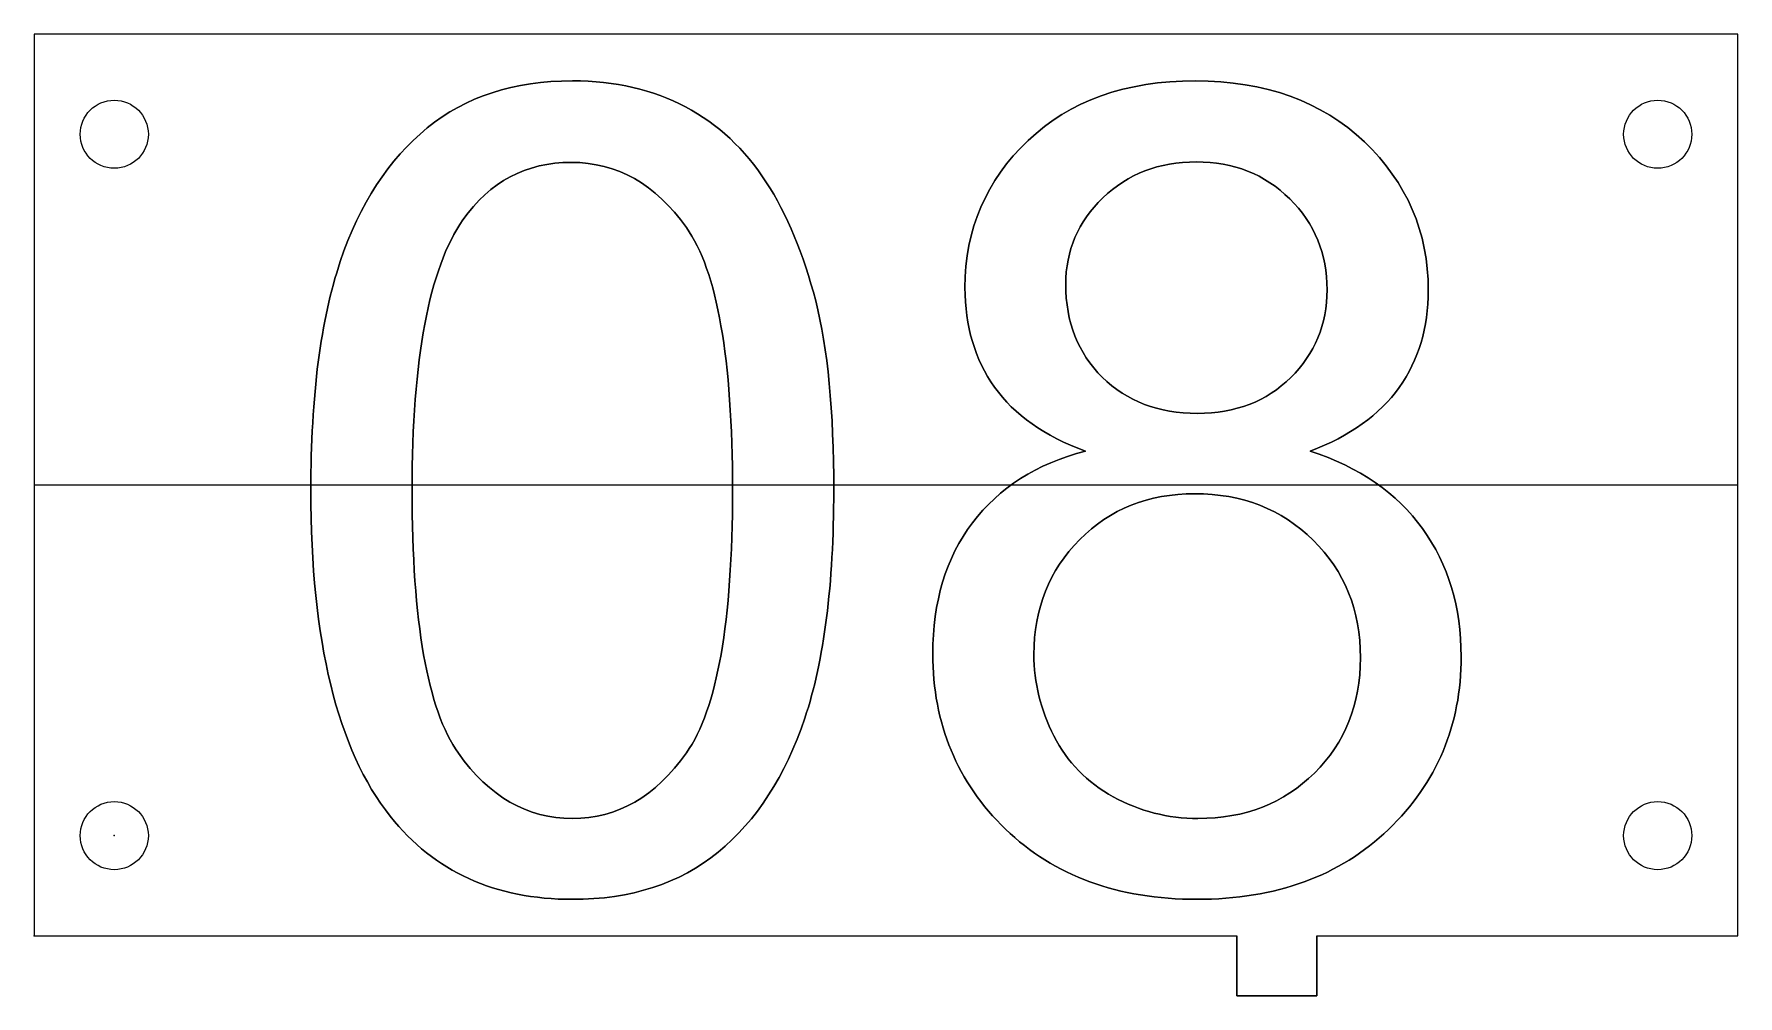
# Model space of a CAD drawing. Header units: millimetres. Extents: x 0 to 85, y -3 to 45.
import ezdxf
from ezdxf.lldxf.tags import DXFTag

# ---------------------------------------------------------------- set-up
doc = ezdxf.new("R2010")
doc.units = ezdxf.units.MM
doc.layers.add('1', color=7, linetype='Continuous', true_color=0xffffff)
doc.layers.add('61', color=7, linetype='Continuous', true_color=0xffffff)
tags = doc.linetypes.add('PHANTOM', pattern=[50.5, 18, -6.5, 6.5, -6.5, 6.5, -6.5]).pattern_tags.tags
tags[14:15] = [DXFTag(74, 4), DXFTag(75, 0), DXFTag(340, '0'), DXFTag(46, 0.0), DXFTag(50, 0.0), DXFTag(44, 0.0), DXFTag(45, 0.0)]
tags[12:13] = [DXFTag(74, 4), DXFTag(75, 0), DXFTag(340, '0'), DXFTag(46, 0.0), DXFTag(50, 0.0), DXFTag(44, 0.0), DXFTag(45, 0.0)]
tags[10:11] = [DXFTag(74, 4), DXFTag(75, 0), DXFTag(340, '0'), DXFTag(46, 0.0), DXFTag(50, 0.0), DXFTag(44, 0.0), DXFTag(45, 0.0)]
tags[8:9] = [DXFTag(74, 4), DXFTag(75, 0), DXFTag(340, '0'), DXFTag(46, 0.0), DXFTag(50, 0.0), DXFTag(44, 0.0), DXFTag(45, 0.0)]
tags[6:7] = [DXFTag(74, 4), DXFTag(75, 0), DXFTag(340, '0'), DXFTag(46, 0.0), DXFTag(50, 0.0), DXFTag(44, 0.0), DXFTag(45, 0.0)]
tags[4:5] = [DXFTag(74, 4), DXFTag(75, 0), DXFTag(340, '0'), DXFTag(46, 0.0), DXFTag(50, 0.0), DXFTag(44, 0.0), DXFTag(45, 0.0)]

msp = doc.modelspace()

# ---------------------------------------------------------------- linework, layer by layer
at = {"layer": '1', "color": 252, "linetype": 'Continuous', "lineweight": 13}
for p, q in [((0, 45), (0, 0)), ((85, 45), (0, 45)), ((0, 45), (0, 0)), ((85, 45), (0, 45)), ((85, 0), (85, 45)), ((85, 0), (85, 45)), ((0, 0), (60, 0)), ((0, 0), (60, 0)), ((60, 0), (60, -3)), ((60, 0), (60, -3)), ((64, 0), (85, 0)), ((64, -3), (64, 0)), ((64, -3), (64, 0)), ((64, 0), (85, 0)), ((60, -3), (64, -3)), ((60, -3), (64, -3))]:
    msp.add_line(p, q, dxfattribs=at)
at = {"layer": '1', "color": 163, "linetype": 'Continuous', "lineweight": 18}
for p, q in [((85, 45), (0, 45)), ((0, 45), (0, 0)), ((85, 0), (85, 45)), ((0, 0), (60, 0)), ((60, -3), (60, 0)), ((64, 0), (64, -3)), ((64, 0), (85, 0)), ((64, -3), (60, -3))]:
    msp.add_line(p, q, dxfattribs=at)
at = {"layer": '1', "color": 163, "linetype": 'PHANTOM', "lineweight": 18}
msp.add_line((0, 22.5), (85, 22.5), dxfattribs=at)
at = {"layer": '1', "color": 252, "linetype": 'Continuous', "lineweight": 13}
for centre in [(4, 40), (4, 40), (81, 40), (81, 40), (4, 5), (4, 5), (81, 5), (81, 5)]:
    msp.add_circle(centre, 1.7, dxfattribs=at)
for points, knots in [([(15.273, 33.644), (14.299, 30.763), (13.808, 26.957), (13.808, 14.712), (15.125, 9.294), (19.967, 3.193), (22.999, 1.821), (29.785, 1.821), (32.207, 2.606), (36.043, 5.753), (37.487, 7.976), (39.415, 13.745), (39.893, 17.536), (39.893, 26.187), (39.598, 29.339), (38.388, 34.018), (37.569, 36.001), (35.457, 39.259), (34.123, 40.503), (30.878, 42.224), (28.999, 42.664), (23.941, 42.664), (21.526, 41.878), (17.69, 38.747), (16.247, 36.525), (15.273, 33.644)], [0, 0, 0, 0, 0.07926, 0.07926, 0.205144, 0.205144, 0.309801, 0.309801, 0.389349, 0.389349, 0.4691, 0.4691, 0.548581, 0.548581, 0.615716, 0.615716, 0.682795, 0.682795, 0.749873, 0.749873, 0.817093, 0.817093, 0.908429, 0.908429, 1, 1, 1, 1]), ([(15.273, 33.644), (16.247, 36.525), (17.69, 38.747), (21.526, 41.878), (23.941, 42.664), (28.999, 42.664), (30.878, 42.224), (34.123, 40.503), (35.457, 39.259), (37.569, 36.001), (38.388, 34.018), (39.598, 29.339), (39.893, 26.187), (39.893, 17.536), (39.415, 13.745), (37.487, 7.976), (36.043, 5.753), (32.207, 2.606), (29.785, 1.821), (22.999, 1.821), (19.967, 3.193), (15.125, 9.294), (13.808, 14.712), (13.808, 26.957), (14.299, 30.763), (15.273, 33.644)], [0, 0, 0, 0, 0.091571, 0.091571, 0.182907, 0.182907, 0.250127, 0.250127, 0.317205, 0.317205, 0.384284, 0.384284, 0.451419, 0.451419, 0.5309, 0.5309, 0.610651, 0.610651, 0.690199, 0.690199, 0.794856, 0.794856, 0.92074, 0.92074, 1, 1, 1, 1]), ([(47.914, 27.382), (46.932, 28.766), (46.441, 30.419), (46.441, 35.256), (47.497, 37.695), (51.671, 41.673), (54.454, 42.664), (61.42, 42.664), (64.235, 41.649), (68.491, 37.589), (69.555, 35.125), (69.555, 30.353), (69.074, 28.734), (67.125, 25.999), (65.643, 24.935), (63.662, 24.19)], [0, 0, 0, 0, 0.111793, 0.111793, 0.279957, 0.279957, 0.448103, 0.448103, 0.616645, 0.616645, 0.785187, 0.785187, 0.892656, 0.892656, 1, 1, 1, 1]), ([(63.662, 24.19), (65.643, 24.935), (67.125, 25.999), (69.074, 28.734), (69.555, 30.353), (69.555, 35.125), (68.491, 37.589), (64.235, 41.649), (61.42, 42.664), (54.454, 42.664), (51.671, 41.673), (47.497, 37.695), (46.441, 35.256), (46.441, 30.419), (46.932, 28.766), (47.914, 27.382)], [0, 0, 0, 0, 0.107344, 0.107344, 0.214813, 0.214813, 0.383355, 0.383355, 0.551897, 0.551897, 0.720043, 0.720043, 0.888207, 0.888207, 1, 1, 1, 1]), ([(21.395, 35.731), (22.746, 37.638), (24.546, 38.596), (29.089, 38.596), (31.004, 37.515), (34.078, 33.183), (34.843, 28.807), (34.843, 15.678), (34.082, 11.315), (31.004, 6.944), (29.105, 5.856), (24.595, 5.856), (22.705, 6.944), (21.166, 9.113)], [0, 0, 0, 0, 0.164766, 0.164766, 0.332528, 0.332528, 0.499869, 0.499869, 0.666378, 0.666378, 0.832886, 0.832886, 1, 1, 1, 1]), ([(21.166, 9.113), (22.705, 6.944), (24.595, 5.856), (29.105, 5.856), (31.004, 6.944), (34.082, 11.315), (34.843, 15.678), (34.843, 28.807), (34.078, 33.183), (31.004, 37.515), (29.089, 38.596), (24.546, 38.596), (22.746, 37.638), (21.395, 35.731)], [0, 0, 0, 0, 0.167114, 0.167114, 0.333622, 0.333622, 0.500131, 0.500131, 0.667472, 0.667472, 0.835234, 0.835234, 1, 1, 1, 1]), ([(53.292, 27.873), (52.072, 29.077), (51.467, 30.624), (51.467, 34.184), (52.081, 35.625), (54.561, 38.023), (56.116, 38.62), (59.84, 38.62), (61.395, 38.006), (63.883, 35.551), (64.505, 34.037), (64.505, 30.509), (63.9, 29.052), (61.485, 26.67), (59.93, 26.073), (56.091, 26.073), (54.511, 26.67), (53.292, 27.873)], [0, 0, 0, 0, 0.140778, 0.140778, 0.265102, 0.265102, 0.390263, 0.390263, 0.514875, 0.514875, 0.639487, 0.639487, 0.759001, 0.759001, 0.877702, 0.877702, 1, 1, 1, 1]), ([(53.292, 27.873), (54.511, 26.67), (56.091, 26.073), (59.93, 26.073), (61.485, 26.67), (63.9, 29.052), (64.505, 30.509), (64.505, 34.037), (63.883, 35.551), (61.395, 38.006), (59.84, 38.62), (56.116, 38.62), (54.561, 38.023), (52.081, 35.625), (51.467, 34.184), (51.467, 30.624), (52.072, 29.077), (53.292, 27.873)], [0, 0, 0, 0, 0.122298, 0.122298, 0.240999, 0.240999, 0.360513, 0.360513, 0.485125, 0.485125, 0.609737, 0.609737, 0.734898, 0.734898, 0.859222, 0.859222, 1, 1, 1, 1]), ([(21.166, 9.113), (19.627, 11.291), (18.858, 15.661), (18.858, 28.79), (19.701, 33.292), (21.395, 35.731)], [0, 0, 0, 0, 0.5, 0.5, 1, 1, 1, 1]), ([(21.395, 35.731), (19.701, 33.292), (18.858, 28.79), (18.858, 15.661), (19.627, 11.291), (21.166, 9.113)], [0, 0, 0, 0, 0.5, 0.5, 1, 1, 1, 1]), ([(52.449, 24.19), (50.01, 23.552), (48.135, 22.357), (45.482, 18.852), (44.837, 16.668), (44.837, 10.579), (46.048, 7.657), (50.886, 2.983), (54.069, 1.821), (61.96, 1.821), (65.144, 2.983), (69.989, 7.632), (71.192, 10.513), (71.192, 16.406), (70.554, 18.534), (67.988, 22.098), (66.118, 23.388), (63.662, 24.19)], [0, 0, 0, 0, 0.107323, 0.107323, 0.214724, 0.214724, 0.358601, 0.358601, 0.502975, 0.502975, 0.647348, 0.647348, 0.791712, 0.791712, 0.896014, 0.896014, 1, 1, 1, 1]), ([(63.662, 24.19), (66.118, 23.388), (67.988, 22.098), (70.554, 18.534), (71.192, 16.406), (71.192, 10.513), (69.989, 7.632), (65.144, 2.983), (61.96, 1.821), (54.069, 1.821), (50.886, 2.983), (46.048, 7.657), (44.837, 10.579), (44.837, 16.668), (45.482, 18.852), (48.135, 22.357), (50.01, 23.552), (52.449, 24.19)], [0, 0, 0, 0, 0.103986, 0.103986, 0.208288, 0.208288, 0.352652, 0.352652, 0.497025, 0.497025, 0.641399, 0.641399, 0.785276, 0.785276, 0.892677, 0.892677, 1, 1, 1, 1]), ([(50.877, 9.973), (50.214, 11.282), (49.879, 12.641), (49.879, 16.333), (50.64, 18.24), (53.681, 21.297), (55.592, 22.062), (60.266, 22.062), (62.238, 21.293), (65.381, 18.199), (66.167, 16.243), (66.167, 11.553), (65.406, 9.629), (62.345, 6.617), (60.413, 5.856), (56.558, 5.856), (55.15, 6.216), (52.534, 7.655), (51.54, 8.663), (50.877, 9.973)], [0, 0, 0, 0, 0.076847, 0.076847, 0.202678, 0.202678, 0.328174, 0.328174, 0.456784, 0.456784, 0.585395, 0.585395, 0.711781, 0.711781, 0.838162, 0.838162, 0.919188, 0.919188, 1, 1, 1, 1]), ([(50.877, 9.973), (51.54, 8.663), (52.534, 7.655), (55.15, 6.216), (56.558, 5.856), (60.413, 5.856), (62.345, 6.617), (65.406, 9.629), (66.167, 11.553), (66.167, 16.243), (65.381, 18.199), (62.238, 21.293), (60.266, 22.062), (55.592, 22.062), (53.681, 21.297), (50.64, 18.24), (49.879, 16.333), (49.879, 12.641), (50.214, 11.282), (50.877, 9.973)], [0, 0, 0, 0, 0.080812, 0.080812, 0.161838, 0.161838, 0.288219, 0.288219, 0.414605, 0.414605, 0.543216, 0.543216, 0.671826, 0.671826, 0.797322, 0.797322, 0.923153, 0.923153, 1, 1, 1, 1])]:
    msp.add_open_spline(points, degree=3, knots=knots, dxfattribs=at)
at = {"layer": '1', "color": 163, "linetype": 'Continuous', "lineweight": 18}
for points, knots in [([(15.273, 33.644), (14.299, 30.763), (13.808, 26.957), (13.808, 14.712), (15.125, 9.294), (19.967, 3.193), (22.999, 1.821), (29.785, 1.821), (32.207, 2.606), (36.043, 5.753), (37.487, 7.976), (39.415, 13.745), (39.893, 17.536), (39.893, 26.187), (39.598, 29.339), (38.388, 34.018), (37.569, 36.001), (35.457, 39.259), (34.123, 40.503), (30.878, 42.224), (28.999, 42.664), (23.941, 42.664), (21.526, 41.878), (17.69, 38.747), (16.247, 36.525), (15.273, 33.644)], [0, 0, 0, 0, 0.07926, 0.07926, 0.205144, 0.205144, 0.309801, 0.309801, 0.389349, 0.389349, 0.4691, 0.4691, 0.548581, 0.548581, 0.615716, 0.615716, 0.682795, 0.682795, 0.749873, 0.749873, 0.817093, 0.817093, 0.908429, 0.908429, 1, 1, 1, 1]), ([(47.914, 27.382), (48.897, 25.999), (50.411, 24.935), (52.449, 24.19), (50.01, 23.552), (48.135, 22.357), (45.482, 18.852), (44.837, 16.668), (44.837, 10.579), (46.048, 7.657), (50.886, 2.983), (54.069, 1.821), (61.96, 1.821), (65.144, 2.983), (69.989, 7.632), (71.192, 10.513), (71.192, 16.406), (70.554, 18.534), (67.988, 22.098), (66.118, 23.388), (63.662, 24.19), (65.643, 24.935), (67.125, 25.999), (69.074, 28.734), (69.555, 30.353), (69.555, 35.125), (68.491, 37.589), (64.235, 41.649), (61.42, 42.664), (54.454, 42.664), (51.671, 41.673), (47.497, 37.695), (46.441, 35.256), (46.441, 30.419), (46.932, 28.766), (47.914, 27.382)], [0, 0, 0, 0, 0.047839, 0.047839, 0.047839, 0.105717, 0.105717, 0.163637, 0.163637, 0.241228, 0.241228, 0.319086, 0.319086, 0.396945, 0.396945, 0.474798, 0.474798, 0.531047, 0.531047, 0.587125, 0.587125, 0.587125, 0.631445, 0.631445, 0.675816, 0.675816, 0.745403, 0.745403, 0.814989, 0.814989, 0.884413, 0.884413, 0.953843, 0.953843, 1, 1, 1, 1]), ([(21.166, 9.113), (19.627, 11.291), (18.858, 15.661), (18.858, 28.79), (19.701, 33.292), (21.395, 35.731), (22.746, 37.638), (24.546, 38.596), (29.089, 38.596), (31.004, 37.515), (34.078, 33.183), (34.843, 28.807), (34.843, 15.678), (34.082, 11.315), (31.004, 6.944), (29.105, 5.856), (24.595, 5.856), (22.705, 6.944), (21.166, 9.113)], [0, 0, 0, 0, 0.207232, 0.207232, 0.414463, 0.414463, 0.414463, 0.51094, 0.51094, 0.60917, 0.60917, 0.707155, 0.707155, 0.804652, 0.804652, 0.902149, 0.902149, 1, 1, 1, 1]), ([(53.292, 27.873), (52.072, 29.077), (51.467, 30.624), (51.467, 34.184), (52.081, 35.625), (54.561, 38.023), (56.116, 38.62), (59.84, 38.62), (61.395, 38.006), (63.883, 35.551), (64.505, 34.037), (64.505, 30.509), (63.9, 29.052), (61.485, 26.67), (59.93, 26.073), (56.091, 26.073), (54.511, 26.67), (53.292, 27.873)], [0, 0, 0, 0, 0.140778, 0.140778, 0.265102, 0.265102, 0.390263, 0.390263, 0.514875, 0.514875, 0.639487, 0.639487, 0.759001, 0.759001, 0.877702, 0.877702, 1, 1, 1, 1]), ([(50.877, 9.973), (50.214, 11.282), (49.879, 12.641), (49.879, 16.333), (50.64, 18.24), (53.681, 21.297), (55.592, 22.062), (60.266, 22.062), (62.238, 21.293), (65.381, 18.199), (66.167, 16.243), (66.167, 11.553), (65.406, 9.629), (62.345, 6.617), (60.413, 5.856), (56.558, 5.856), (55.15, 6.216), (52.534, 7.655), (51.54, 8.663), (50.877, 9.973)], [0, 0, 0, 0, 0.076847, 0.076847, 0.202678, 0.202678, 0.328174, 0.328174, 0.456784, 0.456784, 0.585395, 0.585395, 0.711781, 0.711781, 0.838162, 0.838162, 0.919188, 0.919188, 1, 1, 1, 1])]:
    msp.add_open_spline(points, degree=3, knots=knots, dxfattribs=at)
at = {"layer": '1', "color": 252, "linetype": 'Continuous', "lineweight": 13}
for points in [[(47.914, 27.382), (48.897, 25.999), (50.411, 24.935), (52.449, 24.19)], [(52.449, 24.19), (50.411, 24.935), (48.897, 25.999), (47.914, 27.382)]]:
    msp.add_open_spline(points, degree=3, dxfattribs=at)
at = {"layer": '1', "color": 163, "linetype": 'Continuous', "lineweight": 18}
msp.add_point((4, 5), dxfattribs=at)
at = {"layer": '61', "color": 43, "linetype": 'Continuous', "lineweight": 18}
msp.add_point((0, 0), dxfattribs=at)

doc.saveas('drawing.dxf')
